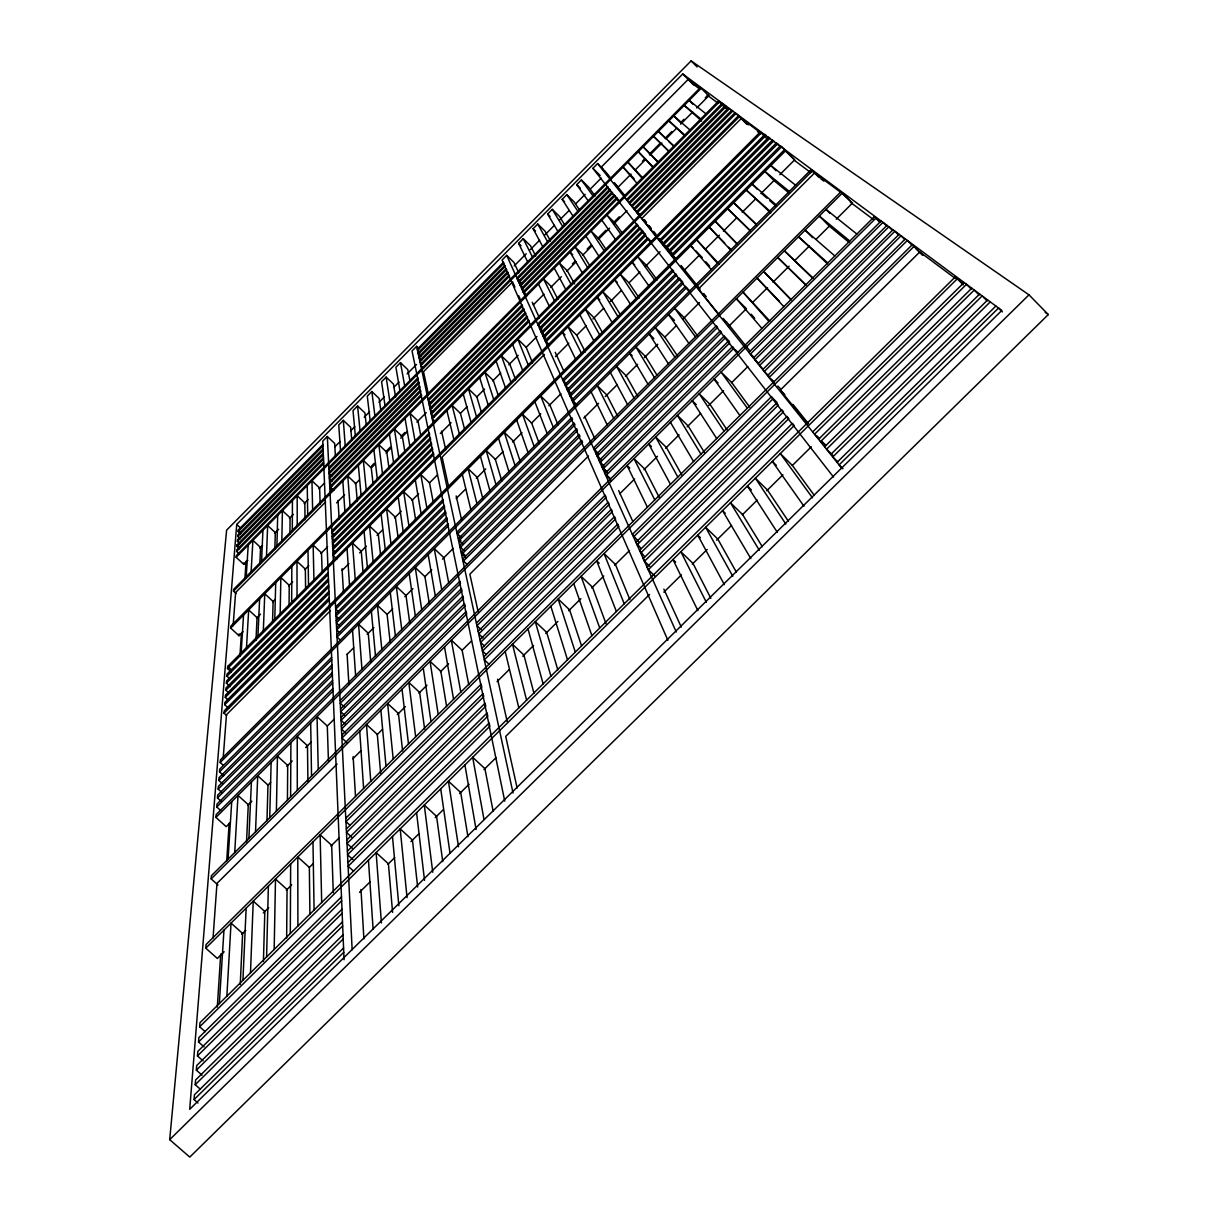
<?xml version="1.0" encoding="UTF-8"?>
<svg xmlns="http://www.w3.org/2000/svg" width="1218" height="1218" viewBox="0 0 1218 1218"><rect width="100%" height="100%" fill="white"/><g stroke="black" fill="none" stroke-linecap="round" stroke-linejoin="round"><path stroke-width="1.5" d="M290.615 796.968L290.904 742.676M291.65 602.255L291.833 566.522M290.31 933.521L290.645 864.034M292.305 530.317L292.442 500.476M287.418 800.576L287.707 765.437L277.445 756.089L276.395 811.097M289.062 605.422L289.229 585.31L280.856 577.545L280.17 613.765M286.656 938.058L287.052 889.475L275.496 879.061L274.172 949.461M289.93 533.926L290.067 517.772L282.409 510.601L281.83 540.853M269.726 817.735L271.127 762.377M274.781 619.186L275.71 582.722M266.59 956.952L268.371 886.11M276.912 545.801L277.689 515.366M266.97 820.902L267.975 785.092L270.655 782.428M272.558 621.987L273.121 601.494L264.763 593.745L263.332 630.68M263.423 961.565L264.824 911.49L253.237 901.107L250.482 972.847M274.857 549.105L275.314 532.631L267.656 525.491L266.468 556.321M255.536 831.833L257.714 775.759L267.975 785.092M242.93 980.307L246.143 908.141M261.565 561.27L262.936 530.241M248.883 838.456L251.41 782.047M257.942 636.07L259.617 598.906M246.538 841.851L248.289 804.702L238.012 795.4L234.724 852.524M255.978 640.424L257.044 617.633L248.67 609.913L246.508 647.55M240.251 984.448L242.626 933.46L231.039 923.107L226.868 996.172M259.815 564.254L260.591 547.461L252.918 540.335L251.121 571.775M219.316 1003.617L223.96 930.126M246.219 576.708L248.213 545.085M217.291 1007.149L220.717 954.014M226.715 861.05L229.151 823.109M239.931 656.137L241.392 633.375M244.94 578.352L246.051 561.27M228.071 859.132L231.724 801.672M241.134 652.939L243.539 615.075M746.619 124.069L738.428 115.801L230.781 626.159L230.644 628.031L239.017 635.75L239.154 633.847M696.726 107.945L708.785 95.796L700.411 87.574L236.262 555.682L236.14 557.265L243.813 564.376L243.92 562.777M213.043 938.027L216.971 883.385L337.051 764.112M223.214 757.9L226.457 714.738L330.382 610.69M233.125 625.778L235.622 592.511L325.648 501.862M197.986 1103.051L194.058 1099.595L194.423 1094.799L343.583 948.015M200.407 1089.257L195.215 1084.705L195.58 1080.016L343.034 934.785M202.036 1075.159L196.342 1070.15L196.692 1065.567L342.502 921.874M203.086 1060.863L197.453 1055.915L197.788 1051.423L341.984 909.237M204.106 1046.901L198.534 1041.999L198.869 1037.599L341.482 896.874M205.157 1031.661L199.661 1026.804L199.965 1022.724L955.354 276.836L962.936 283.931M224.127 951.776L217.367 958.459L205.766 948.152L206.04 944.574L912.191 244.803L923.168 255.399M217.961 884.984L211.156 878.878L211.399 875.712L874.341 216.697L880.051 222.011M230.248 822.652L226.213 826.672L215.921 817.4L216.149 814.598L840.862 191.85L852.417 203.132L836.248 219.225M220.595 810.427L216.774 806.986L217.002 804.093L332.94 688.459M221.265 801.383L217.474 797.973L217.702 795.126L332.605 680.481M221.92 792.507L218.159 789.112L218.387 786.31L332.286 672.625M222.559 783.783L218.844 780.418L219.057 777.663L331.966 664.921M223.716 775.668L219.514 771.862L219.712 769.152L331.661 657.339M222.97 765.011L220.199 762.498L220.382 759.971L811.051 169.713L819.333 177.721M224.036 713.139L224.203 710.855L784.331 149.875L785.564 150.788L224.036 713.139L226.67 715.545M228.649 708.282L224.721 704.704L224.904 702.36L329.21 597.84M227.888 699.771L225.284 697.396L225.467 695.097L328.951 591.369M228.421 692.57L225.848 690.21L226.03 687.942L328.693 585.005M230.232 686.648L226.396 683.146L226.578 680.908L328.434 578.748M229.471 678.487L226.944 676.173L227.111 673.965L328.175 572.582M227.492 668.53L227.659 666.474L760.245 132.001L761.372 132.823L227.492 668.53L231.268 671.986M236.185 593.562L233.506 591.095L233.643 589.375L718.574 101.048L727.344 109.666M239.17 553.764L236.627 551.419L236.749 549.79L323.653 462.124M239.55 548.679L237.023 546.334L237.145 544.735L323.47 457.633M239.916 543.654L237.403 541.34L237.54 539.741L323.288 453.203M240.281 538.706L237.799 536.392L237.921 534.824L323.105 448.833M240.646 533.819L238.18 531.52L238.286 529.967L322.922 444.509M236.718 524.456L189.703 1109.309L1001.82 310.453L682.735 73.963L236.718 524.456L240.859 528.292M169.698 1139.652L226.609 530.165L691.108 60.9L1028.982 294.847L1048.302 314.579L189.764 1157.1L169.698 1139.652L1028.982 294.847M335.452 456.72L334.676 443.443L327.337 436.501L322.785 441.099L344.055 959.723M351.758 440.155L350.662 427.305L343.324 420.362L338.771 424.96L340.492 450.569M366.298 425.493L364.913 412.917L357.59 405.959L353.022 410.573L355.321 435.618M380.853 410.801L379.179 398.514L371.855 391.541L367.288 396.154L370.165 420.652M395.591 397.022L393.475 384.096L386.152 377.108L381.584 381.721L385.025 405.655M409.872 380.473L407.786 369.648L400.478 362.644L395.896 367.273L399.915 390.628M419.068 348.668L416.632 346.323L412.049 350.967L504.754 801.17M518.746 272.847L513.996 262.479L506.703 255.369L502.075 260.043L667.86 640.272M527.622 261.84L518.609 243.356L523.238 238.667L530.515 245.792L535.692 255.932M542.726 246.615L533.103 228.71L537.747 224.021L545.025 231.161L550.521 240.981M557.844 231.359L547.628 214.033L552.272 209.344L559.549 216.499L564.406 224.417M572.978 216.088L562.168 199.356L566.827 194.652L574.089 201.823L579.22 209.481M588.142 200.803L576.738 184.649L581.397 179.944L588.659 187.13L595.145 195.991M833.523 477.06L592.907 168.312L597.581 163.593L603.626 169.607M417.302 349.231L503.43 262.266L503.871 263.271L417.561 350.403L420.012 352.763M238.18 531.52L322.983 445.895M418.094 352.931L504.8 265.417L505.242 266.422L418.353 354.133L420.834 356.509M237.799 536.392L323.166 450.218M418.916 356.691L506.201 268.599L506.642 269.635L419.175 357.909L421.656 360.284M237.403 541.34L323.349 454.619M419.738 360.498L507.601 271.827L508.058 272.878L419.997 361.731L422.494 364.121M334.783 446.915L340.127 441.51M350.845 430.7L354.864 426.65M364.228 417.195L369.587 411.791M378.965 402.336L384.309 396.931M393.688 387.476L399.032 382.071M407.071 373.972L416.449 364.517M514.179 265.905L526.222 253.74M530.241 249.69L539.604 240.235M544.964 234.83L554.342 225.376M559.686 219.971L569.065 210.516M575.749 203.771L585.127 194.317M590.486 188.912L601.19 178.102M237.023 546.334L323.531 459.064M420.56 364.349L509.033 275.101L509.505 276.166L420.834 365.598L423.346 368.019M236.627 551.419L323.714 463.571M236.14 557.265L701.264 88.198M328.875 467.605L417.911 377.839L418.17 379.133L328.951 469.097M517.437 279.059L516.95 277.978L607.615 186.552L608.3 187.435L517.437 279.059L521.258 282.789M329.104 472.264L418.748 381.904L419.007 383.213L329.18 473.772L331.753 476.208M518.959 282.469L518.472 281.373L609.776 189.323L610.477 190.221L518.959 282.469L521.532 284.966M329.332 476.984L419.601 386.015L419.875 387.354L329.408 478.507L332.012 480.958M642.404 161.187L645.083 158.492M649.346 154.199L659.791 143.663M665.135 138.273L671.818 131.544M681.182 122.105L683.953 119.303M705.252 97.851L707.932 95.156L708.785 95.796M243.813 564.376L247.833 560.326M259.891 548.161L262.57 545.466M274.629 533.317L278.648 529.267M289.382 518.457L293.401 514.407M304.119 503.597L308.139 499.547M318.857 488.753L324.216 483.348M617.663 187.618L631.076 174.113M635.096 170.063L645.814 159.269M649.833 155.219L661.892 143.054M665.911 139.004L676.629 128.21M680.649 124.16L692.707 111.995M520.528 285.925L612.684 193.053L611.969 192.139L520.025 284.814L523.101 288.438M329.56 481.78L420.454 390.202L420.728 391.541L329.636 483.318L332.255 485.784M522.096 289.427L614.923 195.915L614.192 194.987L521.593 288.301L524.699 291.955M329.789 486.637L421.337 394.434L421.611 395.804L329.865 488.205L332.514 490.687M526.313 295.532L523.177 291.833L616.46 197.879L619.795 201.396M523.694 292.975L617.176 198.808M233.506 591.095L719.503 101.733M428.127 399.367L522.02 304.835L522.537 306.022L428.431 400.768L431.096 403.325M626.524 199.63L722.244 103.271M429.071 403.767L523.649 308.58L524.182 309.783L429.375 405.183L432.07 407.756M628.93 202.63L725.349 105.57M726.354 106.316L629.691 203.589L632.37 206.238M371.536 466.052L374.215 463.358M386.273 451.223L390.278 447.189M400.996 436.409L405.015 432.36M572.399 263.925L575.079 261.231M587.137 249.096L591.156 245.062M597.855 238.317L605.879 230.232M613.918 222.148L619.277 216.758M430.045 408.228L525.308 312.371L525.841 313.589L430.35 409.674L433.06 412.263M631.366 205.659L728.501 107.915M336.549 502.882L344.572 494.797M355.291 484.033L359.295 479.983M371.338 467.864L375.357 463.83M386.06 453.05L391.42 447.661M400.783 438.236L407.482 431.507M416.845 422.083L426.224 412.658M533.286 304.926L543.989 294.147M550.688 287.418L561.391 276.653M566.751 271.264L576.114 261.84M582.798 255.095L592.176 245.671M598.86 238.941L609.563 228.162M613.583 224.127L626.966 210.668M729.521 108.661L632.142 206.634L634.837 209.298M431.02 412.765L526.998 316.208L527.531 317.456L431.339 414.227L434.065 416.83M633.832 208.735L731.698 110.29M732.734 111.051L634.624 209.74L640.424 215.495M432.009 417.348L528.703 320.121L529.251 321.385L432.329 418.84L435.085 421.458M734.956 112.695L636.329 211.871L639.831 215.342M230.644 628.031L739.448 116.547M331.935 530.82L429.284 432.984L429.604 434.521L332.012 532.601L334.417 534.854M538.265 325.328L637.836 225.269L637.014 224.203L537.686 324.034L541.843 328.799M332.209 536.392L430.289 437.841L430.624 439.409L332.286 538.189L334.706 540.457M540.107 329.408L640.44 228.603L639.602 227.538L539.513 328.099L542.512 331.738M239.017 635.75L243.052 631.7M256.465 618.226L260.5 614.176M272.573 602.042L275.253 599.347M288.681 585.873L292.701 581.823M304.789 569.689L308.809 565.639M320.882 553.52L327.596 546.775M440.322 433.532L451.071 422.753M464.697 429.619L460.434 413.344L467.164 406.584M476.558 397.144L484.612 389.06M492.666 380.96L500.72 372.875M508.774 364.791L518.168 355.351M532.586 362.888L526.176 347.313L536.955 336.472M332.468 542.04L431.309 442.773L431.644 444.357L332.56 543.867L335.011 546.151M545.603 337.082L541.371 332.225L642.236 230.902L645.494 234.374M541.964 333.549L643.089 231.999M332.758 547.78L432.344 447.782L432.679 449.396L332.849 549.638L335.3 551.937M543.867 337.751L645.768 235.439L644.901 234.328L543.258 336.396L546.303 340.127M333.032 553.611L433.395 452.868L433.73 454.497L333.123 555.499L336.838 558.971M549.47 345.608L545.162 340.659L647.626 237.799L650.945 241.347M545.786 342.03L648.494 238.926M544.385 354.453L442.119 457.07L448.818 487.779M766.168 135.274L660.491 241.286L659.562 240.129L764.98 134.391M226.944 676.173L328.266 574.531M769.959 138.076L663.399 244.909L662.47 243.752L768.741 137.177M226.396 683.146L328.51 580.742M342.212 570.374L348.911 563.66M359.645 552.896L366.344 546.182M377.078 535.418L382.437 530.043M394.51 517.939L401.209 511.225M411.943 500.461L418.642 493.747M429.375 482.983L437.414 474.929M555.423 356.615L568.821 343.171M576.875 335.102L586.254 325.693M592.968 318.979L603.686 308.215M610.401 301.501L621.119 290.737M629.173 282.667L639.892 271.918M645.251 266.544L660.004 251.745M773.795 140.923L666.368 248.609L665.409 247.421L772.562 139.994M225.848 690.21L328.769 587.03M675.746 258.673L668.408 251.152L776.445 142.871L780.236 146.373M225.284 697.396L329.043 593.44M669.382 252.354L777.708 143.8M224.721 704.704L329.302 599.941M676.294 259.997L672.443 256.176L781.682 146.739L794.593 159.908L779.809 174.692M335.62 606.99L443.017 499.471L443.413 501.344L335.726 609.152L338.376 611.619M563.432 381.204L673.524 270.99L672.519 269.711L562.716 379.62L566.05 383.746M335.94 613.765L444.235 505.379L444.631 507.297L336.046 615.958L338.726 618.439M565.67 386.182L676.706 275.07L675.686 273.761L564.954 384.583L568.319 388.74M456.187 498.512L465.581 489.103M476.329 478.354L485.723 468.945M495.132 459.551L503.186 451.482M512.58 442.073L521.989 432.679M531.383 423.27L540.777 413.861M548.846 405.807L560.935 393.703M684.47 270.091L699.239 255.308M705.953 248.594L719.381 235.165M723.416 231.131L736.844 217.687L750.258 230.857M742.219 212.313L755.647 198.884M761.022 193.51L774.45 180.066M336.275 620.647L445.484 511.393L445.879 513.341L336.381 622.885L339.076 625.382M570.618 393.825L567.223 389.608L678.898 277.871L682.598 281.845M567.953 391.237L679.933 279.211M336.61 627.651L446.747 517.513L447.158 519.492L336.731 629.919L339.441 632.446M570.268 396.383L683.222 283.429L682.171 282.074L569.522 394.723L572.962 398.986M336.96 634.776L448.026 523.74L448.437 525.75L337.066 637.075L339.807 639.617M572.627 401.62L686.571 287.707L685.49 286.337L571.866 399.93L576.693 405.564M220.199 762.498L812.421 170.733M219.514 771.862L331.753 659.745M457.618 534.032L572.506 419.281L571.744 417.515L457.176 531.962L457.618 534.032L461.272 537.488M459.049 540.594L458.577 538.493L574.165 423.072L574.957 424.869L459.049 540.594L462.718 544.081M218.844 780.418L332.072 667.373M346.978 654.462L353.707 647.748M367.166 634.319L373.88 627.605M387.339 614.176L392.729 608.802M404.833 596.713L412.902 588.644M429.467 604.387L424.93 576.647L431.735 569.841M442.499 559.108L453.263 548.359M583.772 418.079L598.571 403.295M605.3 396.581L617.404 384.492M625.489 376.438L637.593 364.349M644.322 357.635L657.781 344.207M664.495 337.477L676.614 325.389M683.344 318.674L699.482 302.566M218.159 789.112L332.392 675.122M460.48 547.278L577.439 430.563L576.647 428.736L460.023 545.131L460.48 547.278L464.195 550.795M217.474 797.973L332.712 683.024M461.957 554.083L579.981 436.349L579.159 434.491L461.485 551.891L461.957 554.083L465.702 557.616M216.774 806.986L333.047 691.048M463.464 560.996L582.554 442.241L581.732 440.337L462.977 558.773L463.464 560.996L467.24 564.573M215.921 817.4L842.399 192.992M340.142 700.548L459.902 581.23L460.389 583.559L340.279 703.228L344.146 706.79M588.522 455.974L469.859 574.18L478.232 612.06M594.43 450.021L717.539 327.383L716.275 325.769L593.547 448.072L598.251 453.735M340.553 708.967L461.424 588.583L461.911 590.974L340.675 711.693L344.587 715.286M597.216 456.232L721.498 332.468L720.234 330.824L596.318 454.238L601.083 459.962M247.756 805.22L251.791 801.2M286.809 766.335L292.198 760.976M305.657 747.563L311.047 742.204M327.216 726.111L333.945 719.396M728.516 326.5L746.025 309.067M752.754 302.353L767.568 287.615M772.958 282.241L789.127 266.148M794.501 260.789L809.315 246.036M816.06 239.337L829.519 225.924M340.964 717.539L462.962 596.089L463.464 598.51L341.101 720.31L345.044 723.949M600.063 462.551L725.547 337.645L724.253 335.97L599.149 460.511L603.961 466.311M341.39 726.263L464.545 603.717L465.048 606.199L341.527 729.095L345.501 732.764M602.956 468.991L729.673 342.928L728.349 341.223L602.027 466.92L606.899 472.797M341.816 735.17L466.159 611.497L466.677 614.024L341.953 738.047L347.313 742.98M605.925 475.553L733.875 348.302L732.52 346.567L604.965 473.437L611.223 480.668M211.156 878.878L876.077 217.976M476.421 623.068L605.163 495.163L606.122 497.401L476.984 625.687L481.08 629.523M748.933 352.322L881.086 221.006M478.202 631.305L608.224 502.181L609.213 504.45L478.781 633.969L482.907 637.836M753.455 357.955L886.963 225.36M352.824 758.799L360.909 750.76M377.078 734.698L382.482 729.354M397.312 714.631L405.396 706.592M418.87 693.209L426.97 685.171M440.444 671.788L448.529 663.764M468.747 684.683L462.124 650.26L471.457 641.003M619.749 493.762L634.578 479.039M644.002 469.661L657.492 456.278M665.576 448.254L679.065 434.872M687.15 426.833L700.624 413.45M708.724 405.411L723.553 390.689M731.637 382.665L747.806 366.603M480.014 639.694L611.345 509.337L612.349 511.651L480.608 642.404L484.307 645.89M758.053 363.71L892.961 229.806M481.856 648.25L614.527 516.63L615.562 518.99L482.465 651.021L486.195 654.523M762.757 369.572L899.067 234.343M483.744 656.974L617.785 524.075L618.835 526.481L484.353 659.806L489.392 664.526M767.553 375.555L905.309 238.972M205.766 948.152L914.17 246.264M345.836 818.207L481.156 684.196L481.78 687.18L346.003 821.617L349.886 825.165M807.58 424.062L780.296 390.11L919.788 251.974L955.399 278.496M633.543 536.894L773.171 398.636L771.557 396.581L632.416 534.382L638.658 541.827M346.354 828.956L483.104 693.59L483.729 696.635L346.521 832.427L351.758 837.208M241.682 934.389L245.747 930.369M263.301 912.982L268.706 907.638M286.276 890.251L291.681 884.907M309.92 914.49L309.342 867.429L313.3 863.501M330.87 846.114L338.969 838.091M497.066 681.623L509.231 669.58M522.75 656.213L533.56 645.51M545.71 633.482L557.874 621.439M568.684 610.736L580.849 598.708M591.659 588.005L603.823 575.977M614.633 565.274L629.493 550.566M637.121 544.842L778.256 405.168L776.612 403.067L635.963 542.284L641.003 548.572M346.886 839.918L485.084 703.197L485.723 706.303L347.054 843.465L352.352 848.276M640.775 552.957L783.463 411.836L781.789 409.69L639.602 550.338L644.703 556.717M347.419 851.108L487.109 713.002L487.763 716.184L347.602 854.731L352.946 859.604M644.505 561.239L788.777 418.642L787.056 416.449L643.302 558.575L644.505 561.239L649.788 566.324M347.983 862.542L489.179 723.02L489.849 726.278L348.15 866.257L353.57 871.159M648.326 569.719L794.197 425.6L792.446 423.362L647.093 566.979L648.326 569.719L654.995 576.114M199.661 1026.804L957.607 278.511M812.726 431.888L964.077 282.53M649.529 594.506L505.714 736.403L517.132 788.031M198.534 1041.999L341.649 900.802M818.603 439.226L971.751 288.209M359.493 892.322L370.318 881.649M387.903 864.308L394.662 857.639M410.908 841.638L419.022 833.63M435.252 817.613L443.367 809.62M459.597 793.603L469.067 784.27M483.957 769.593L496.122 757.596M663.871 592.176L681.456 574.835M692.281 564.162L707.156 549.485M716.626 540.153L731.516 525.476M742.325 514.803L757.215 500.126M766.685 490.793L782.915 474.792M814.385 495.498L792.385 465.443L811.325 446.778M197.453 1055.915L342.151 913.241M824.632 446.747L979.592 294.025M196.342 1070.15L342.669 925.969M982.15 295.913L826.58 449.183L832.823 455.349M830.798 454.436L987.631 299.978M195.215 1084.705L343.217 938.987M990.234 301.912L832.792 456.933L837.847 461.911M837.101 462.307L995.852 306.068M194.058 1099.595L343.75 952.309M1045.196 312.402L1048.302 314.579M781.682 146.739L780.403 145.795L671.453 254.943L672.443 256.176M760.717 132.869L741.32 118.435L641.871 218.387L656.867 237.068M841.638 193.038L814.598 172.926L698.477 288.925L719.351 314.929M699.802 88.107L688.155 79.429L601.205 167.201L611.36 179.853M745.416 122.592L748.431 124.83M757.459 131.574L760.474 133.813M820.856 178.863L823.886 181.117M691.763 83.068L699.102 88.564M794.593 159.908L784.331 149.875M852.417 203.132L840.862 191.85M707.277 95.156L717.935 103.134M794.075 160.121L810.838 172.667M850.423 202.295L873.276 219.407M705.922 113.792L689.144 100.424L692.905 104.215M795.567 185.182L770.872 165.511L776.018 170.718M856.893 234.039L825.956 209.389L829.702 213.18M700.792 118.953L684.227 105.372L701.598 121.054M789.294 191.454L764.919 171.479L773.948 180.569L788.548 192.596M849.844 241.042L819.288 216.028L829.306 226.137L849.098 242.412M689.906 129.915L673.798 115.893L681.334 123.46M775.973 204.761L752.267 184.146L757.429 189.338M834.848 255.963L805.144 230.126L812.665 237.693M761.296 193.22L766.975 198.184M769.822 200.666L775.501 205.614M684.79 135.061L668.895 120.841L684.531 135.67M769.715 211.018L746.329 190.099L770.781 212.998M827.798 262.966L798.49 236.749L827.524 263.864M309.342 867.429L297.786 856.97L297.908 926.03M227.659 666.474L231.405 669.915M238.286 529.967L240.753 532.266M237.145 544.735L239.657 547.065M462.124 650.26L451.33 640.15L460.8 692.113M331.113 487.87L333.747 490.352M424.93 576.647L415.277 567.558L421.717 609.67M458.577 538.493L461.028 540.807M462.733 553.063L465.215 555.423M673.919 146.008L658.481 131.346L664.754 137.634M756.424 224.31L733.693 202.736L756.363 224.751M812.832 277.841L784.377 250.832L812.878 278.435M668.636 141.395L673.889 146.388M599.226 563.249L596.683 560.813L616.399 611.527M460.434 413.344L452.122 405.396L459.338 433.973M675.655 562.137L672.96 559.534L697.914 610.66M603.336 468.184L607.264 471.975M606.29 474.716L610.248 478.537M526.176 347.313L517.894 339.274L528.186 364.882M567.223 389.608L571.212 393.475M573.221 401.24L577.271 405.183M629.736 468.093L627.057 465.489L647.413 507.19M700.411 537.717L697.716 535.098L724.345 584.67M540.716 329.256L543.106 331.585M541.371 332.225L544.994 335.742M725.212 513.22L722.518 510.601L750.836 558.605M545.162 340.659L548.846 344.222M651.417 446.534L648.737 443.946L670.448 484.353M668.819 151.154L653.579 136.279L668.895 151.413M750.181 230.537L727.77 208.674L736.814 217.733M805.798 284.829L777.739 257.44L805.996 285.271M751.43 490.001L747.395 486.058L777.328 532.388M516.95 277.978L519.492 280.46M518.472 281.373L521.03 283.87M523.177 291.833L527.105 295.654M565 334.767L562.518 332.362L575.535 358.99M696.254 404.62L692.25 400.692L716.686 438.541M518.609 243.356L521.03 245.732M632.127 355.61L629.736 353.281L647.946 384.157M792.385 465.443L780.296 453.568L812.467 497.812M572.749 254.745L570.115 252.156L582.28 272.786M653.883 338.619L649.103 333.915L668.393 363.771M776.353 465.398L772.319 461.439L803.941 506.201M533.103 228.71L535.524 231.085M599.789 299.872L597.307 297.451L612.06 322.42M562.168 199.356L564.589 201.746M674.483 320.41L668.515 314.533L688.87 343.354M547.628 214.033L550.049 216.423M617.221 282.378L614.755 279.942L630.361 304.074M718.072 382.939L714.068 379.011L739.889 415.551M723.02 318.872L725.517 321.354L723.172 318.431M686.571 287.707L690.621 291.726M751.613 354.971L754.307 357.635M754.399 358.107L750.364 354.103L882.959 222.392L886.521 226.015M758.54 363.36L754.916 359.782L888.866 226.776L892.474 230.43M576.738 184.649L580.362 188.242M763.214 369.191L759.545 365.567L894.895 231.253L898.534 234.937M769.213 376.347L764.28 371.475L901.046 235.805L904.73 239.535M771.283 379.24L773.765 381.691M774.085 382.422L769.121 377.504L907.334 240.464L912.282 245.488M777.83 386.106L780.312 388.572M780.296 390.11L784.818 394.586M725.547 337.645L729.43 341.482M735.185 349.612L737.834 352.215M816.776 435.892L819.486 438.571M819.47 439.043L814.583 434.217L966.513 284.327L971.37 289.26M821.922 441.464L825.576 445.072M821.069 441.662L824.753 445.316M825.454 446.488L820.521 441.616L974.233 290.051L979.15 295.045M773.171 398.636L776.977 402.412M842.978 468.641L839.156 464.865L998.516 308.047L1002.323 311.915M634.685 264.854L632.218 262.418L648.707 285.712M746.406 308.687L736.342 298.699L761.95 328.418M614.877 183.903L617.389 186.4M629.934 203.208L627.285 200.589L723.233 104.002L725.867 106.666M592.907 168.312L600.169 175.514M639.48 215.19L637.151 212.876L736.007 113.472L738.321 115.817M642.906 219.407L645.997 222.483M658.024 238.515L662.333 242.778L658.831 238.423M614.923 195.915L617.511 198.473M659.562 240.129L669.2 249.918L668.256 248.746M662.47 243.752L672.184 253.618L671.225 252.431M665.409 247.421L671.712 253.664M668.408 251.152L674.757 257.455M672.732 256.222L675.305 258.749M640.44 228.603L642.83 230.978M693.346 248.32L690.758 245.747L711.205 269.498M695.92 250.893L702.268 257.592M719.868 102.373L723.796 106.331M682.735 73.963L693.56 84.895M811.051 169.713L814.598 173.306M691.108 60.9L697.092 66.944M760.245 132.001L766.503 138.304M983.383 297.177L987.098 300.953M955.354 276.836L963.316 284.936M915.936 248.594L922.163 254.912M874.341 216.697L879.624 222.057M658.268 162.116L643.18 146.769L657.964 162.085M737.255 243.844L715.164 221.295L736.905 243.813M791.365 299.811L763.64 271.492L790.863 299.674M653.274 167.14L638.293 151.702L652.863 167.216M724.725 243.098L709.241 227.233L730.678 250.04M728.592 247.193L731.165 249.934M779.52 301.348L757.017 278.085L783.844 306.647M642.678 177.828L627.909 162.177L642.023 178.132M719.442 264.306L696.666 239.824L717.417 263.271M769.898 321.141L742.95 292.107L768.939 321.461M634.136 178.726L623.022 167.094L636.938 183.248M705.953 261.87L709.637 266.133M751.156 314.198L754.734 318.324M639.404 213.637L640.196 214.642M644.489 219.956L645.312 220.991M604.828 170.809L610.781 178.193M614.359 182.639L625.078 195.946M644.139 219.605L646.514 222.559M648.905 225.528L651.28 228.482M653.67 231.435L656.045 234.389M659.623 238.835L671.529 253.618M681.06 265.448L700.106 289.108M703.684 293.553L706.075 296.507M726.324 321.643L750.136 351.226M792.888 404.315L797.516 410.055M797.775 410.39L808.493 423.697M648.326 225.376L650.656 228.284M703.243 293.66L705.587 296.568M597.581 163.593L842.08 468.641M657.187 279.988L646.453 265.341L637.806 256.8L654.584 279.836M622.459 233.293L614.831 222.879L606.945 215.084L620.769 234.1M697.67 336.046L684.272 317.746L674.726 308.321L695.432 336.807M749.649 407.056L731.729 382.574L721.056 372.053L747.319 408.182M581.397 179.944L592.999 195.9M601.859 220.199L615.455 239.428M639.176 298.029L628.975 282.865L620.327 274.339L636.222 298.212M606.183 249.66L598.936 238.865L591.05 231.085L604.158 250.786M677.573 356.067L664.861 337.127L655.314 327.733L674.939 357.239M727.253 430.106L709.896 404.239L699.223 393.764L724.101 431.187M788.32 521.137L767.462 490.032L755.358 478.187L785.823 524.029M566.827 194.652L577.834 211.201M585.965 236.185L598.845 256.13M620.221 314.457L611.543 300.344L602.88 291.848L617.907 316.558M589.938 265.996L583.072 254.821L575.17 247.056L587.563 267.458M656.928 375.083L645.494 356.463L635.933 347.084L654.477 377.641M704.537 452.609L688.109 425.874L677.421 415.429L700.944 454.147M762.331 546.715L742.584 514.559L730.465 502.76L759.316 550.262M552.272 209.344L562.686 226.487M670.463 422.341L693.544 461.47M602.316 332.392L594.125 317.807L585.462 309.326L599.621 334.874M574.637 283.946L567.238 270.761L559.336 263.012L571.014 284.114M637.851 396.596L626.159 375.768L616.582 366.42L634.06 397.997M681.867 475.066L666.383 447.448L655.68 437.034L677.832 477.045M736.388 572.216L717.767 539.026L705.633 527.272L732.81 576.342M537.747 224.021L547.552 241.743M579.905 314.914L593.79 340.72M554.266 268.112L565.731 289.427M610.401 372.586L627.544 404.498M585.31 351.956L576.738 335.239L568.075 326.789L581.367 353.144M557.89 299.308L551.419 286.672L543.517 278.937L554.479 300.724M617.846 416.526L606.853 395.028L597.277 385.71L613.689 418.307M659.258 497.477L644.687 468.991L633.984 458.607L654.766 499.898M710.84 598.297L693.012 563.447L680.862 551.724L706.364 602.362M523.238 238.667L532.449 256.968M538.463 284.022L549.211 306.038M591.111 391.876L607.173 424.793M532.236 302.231L539.361 317.776M555.225 352.337L563.949 371.353M584.564 416.282L594.871 438.754M618.653 490.595L632.934 521.715M663.856 589.116L681.304 627.133M506.703 255.369L676.279 631.99M514.894 287.113L512.611 281.891L423.499 371.734L428.477 394.586M518.716 295.837L521 301.059M558.057 424.854L549.82 404.818L540.701 396.002L553.292 427.305M629.873 599.576L615.44 564.467L604.037 553.535L624.24 603.793M512.626 344.572L522.674 370.424M534.885 401.833L547.156 433.425M515.64 379.879L509.703 363.862L501.405 355.839L510.936 382.193M539.269 443.626L531.627 423.027L522.507 414.227L534.139 446.427M606.077 623.829L592.481 587.183L581.062 576.297L599.743 627.986M496.137 361.137L505.424 387.72M516.691 420.043L528.033 452.533M573.739 583.559L591.933 635.705M498.39 395.82L493.244 380.381L484.947 372.388L493.701 399.489M520.512 462.353L513.478 441.19L504.343 432.42L515.031 465.52M581.504 645.692L569.582 609.853L558.149 598.997L575.307 652.117M479.694 377.671L488.205 405M498.543 438.221L508.941 471.625M550.841 606.244L567.512 659.821M481.536 412.735L476.832 396.87L468.519 388.892L476.512 416.739M501.801 481.064L495.345 459.323L486.21 450.584L495.97 484.581M557.814 669.854L546.73 632.477L535.281 621.652L550.932 676.188M463.282 394.175L471.016 422.25M480.425 456.369L489.88 490.671M527.988 628.899L543.137 683.877M482.83 498.619L477.258 477.426L468.108 468.702L476.938 503.597M533.986 693.377L523.923 655.056L512.474 644.261L526.602 700.213M446.884 410.649L453.857 439.47M462.338 474.487L470.848 509.672M505.181 651.478L518.838 707.871M441.525 431.111L445.712 449.64M456.171 495.924L461.622 519.995M497.614 679.233L507.251 721.817M416.632 346.323L513.037 793.009M420.834 435.816L417.972 420.956L410.024 413.359L415.034 440.916M493.123 811.234L484.916 768.649L472.66 757.276L484.018 819.562M433.273 502.349L429.528 482.846L420.804 474.563L426.863 507.891M448.757 583.011L443.9 557.707L434.247 548.602L441.723 589.725M400.478 362.644L404.68 385.832M405.031 418.383L409.827 446.153M444.524 646.91L453.568 699.284M464.911 764.919L476.086 829.534M415.323 480.059L421.108 513.646M428.188 554.677L435.328 596.104M405.015 452.685L402.382 436.638L394.419 429.071L398.758 457.283M446.625 706.607L440.855 671.377L430.045 661.298L438.221 714.494M467.956 836.781L460.709 792.522L448.437 781.18L458.516 846.815M415.673 519.979L412.415 499.989L403.691 491.737L408.913 525.871M386.152 377.108L389.79 400.844M389.44 434.08L393.551 462.52M423.255 668.058L431.005 721.65M440.718 788.822L450.021 853.179M398.225 497.218L403.173 531.611M409.218 573.617L415.338 616.034M389.06 468.717L386.822 452.289L378.859 444.737L382.498 473.635M424.64 729.11L419.631 692.448L408.822 682.4L415.673 736.829M442.743 861.583L436.562 816.334L424.275 805.037L432.755 872.255M398.119 537.564L395.332 517.117L386.593 508.88L390.993 543.822M409.705 622.748L406.005 595.541L396.337 586.482L401.757 629.569M371.855 391.541L374.916 415.856M373.88 449.746L377.306 478.857M402.031 689.144L408.487 743.954M416.571 812.665L424.534 880.355M381.143 514.361L385.269 549.562M390.293 592.527L395.378 635.918M373.134 484.734L371.277 467.925L363.314 460.389L366.268 489.956M402.595 750.943L398.453 713.489L387.628 703.471L393.201 759.119M417.652 887.024L412.46 840.1L400.174 828.849L407.056 897.651M380.671 555.88L378.28 534.215L369.541 526.009L373.104 561.742M390.171 642.221L387.111 614.405L377.443 605.376L381.828 649.422M357.59 405.959L360.056 430.837M358.351 465.398L361.076 495.163M380.869 710.185L386.015 766.229M392.47 836.446L398.849 905.72M364.091 531.474L367.379 567.466M371.399 611.406L375.464 655.771M357.3 501.496L355.763 483.546L347.785 476.025L350.068 506.246M380.655 773.369L377.321 734.469L366.481 724.482L370.759 781.347M392.592 912.404L388.42 863.806L376.118 852.585L381.417 922.97M363.147 573.434L361.259 551.282L352.504 543.091L355.245 579.631M370.683 661.648L368.247 633.223L358.579 624.225L361.944 669.245M343.324 420.362L345.227 445.788M342.837 481.019L344.892 511.453M359.736 731.196L363.603 788.442M368.445 860.167L373.104 929.151M347.069 548.557L349.536 585.34M352.55 630.239L355.595 675.579M338.025 500.385L339.152 519.355M342.06 568.715L343.522 593.394M347.1 654.127L348.896 684.501M353.144 756.622L355.504 796.481M360.985 889.49L363.893 938.85M327.337 436.501L352.139 949.781M320.167 504.465L319.618 487.976L311.96 480.79L312.63 509.824M333.275 892.748L331.677 845.322L320.136 834.832L321.689 902.538M322.191 573.221L321.506 552.896L313.148 545.085L313.939 579.875M328.449 760.991L327.292 726.035L317.045 716.626L318.248 769.502M307.24 485.571L307.712 514.803M312.98 841.912L314.077 910.059M307.987 550.277L308.535 585.31M310.697 722.944L311.534 776.155M305.033 519.721L304.835 502.882L297.177 495.711L297.222 525.354M305.581 587.974L305.353 569.111L296.994 561.331L297.04 596.835M307.91 781.408L307.484 745.751L297.222 736.372L297.299 790.315"/></g></svg>
